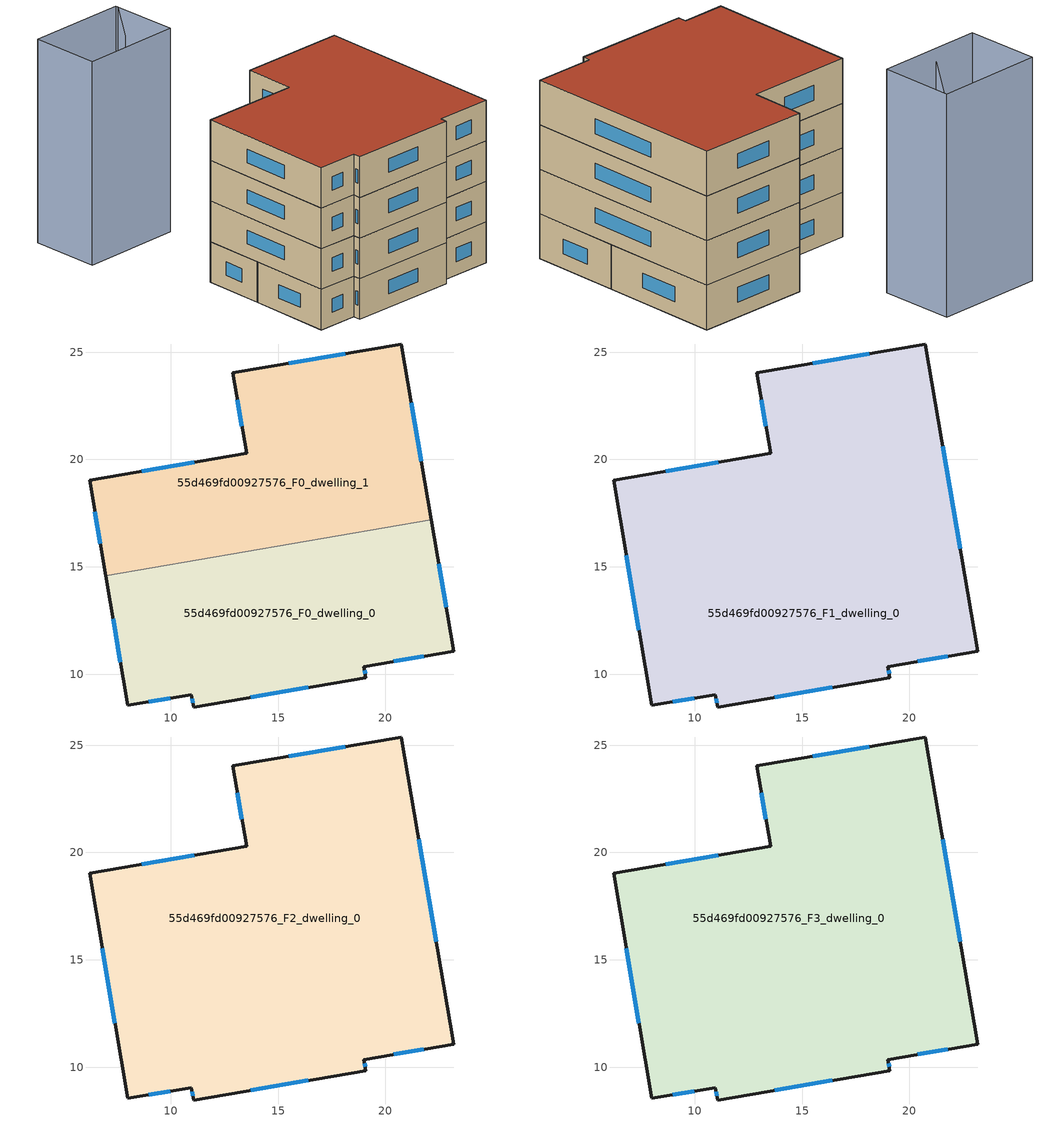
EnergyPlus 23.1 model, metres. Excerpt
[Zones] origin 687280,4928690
55d469fd00927576_F0_dwelling_0
 floor ground (EU_floor_Construction): 23.19,11.07 22.14,17.2 6.97,14.59 7.99,8.55 10.96,9.05 11.06,8.47 19.09,9.84 19,10.35 z0
 wall outside (EU_wall_Construction): 22.14,17.2 23.19,11.07 19,10.35 19.09,9.84 11.06,8.47 10.96,9.05 7.99,8.55 6.97,14.59 z0:3
 wall to 55d469fd00927576_F0_dwelling_1 (EU_wall_Construction): 6.97,14.59 22.14,17.19 z0:3
 window (EU_Window_Construction): 16.41,9.38 13.74,8.93 / 11.03,8.66 10.99,8.86 / 9.97,8.88 8.98,8.72 / 7.65,10.56 7.31,12.58 / 22.49,15.15 22.84,13.11 / 21.79,10.83 20.4,10.59 / 19.03,10.18 19.06,10.01 z1:2
55d469fd00927576_F0_dwelling_1
 floor ground (EU_floor_Construction): 22.14,17.2 20.73,25.38 12.89,24.03 13.53,20.3 6.22,19.04 6.97,14.59 z0
 wall outside (EU_wall_Construction): 6.97,14.59 6.22,19.04 13.53,20.3 12.89,24.03 20.73,25.38 22.14,17.2 z0:3
 window (EU_Window_Construction): 6.72,16.07 6.47,17.56 / 8.66,19.46 11.09,19.88 / 13.32,21.54 13.1,22.79 / 15.5,24.48 18.12,24.93 / 21.2,22.65 21.67,19.92 z1:2
55d469fd00927576_F1_dwelling_0
 floor to 55d469fd00927576_F0_dwelling_0 (EU_floor_Construction): 23.19,11.07 22.14,17.19 6.97,14.59 7.99,8.55 10.96,9.05 11.06,8.47 19.09,9.84 19,10.35 z3
 floor to 55d469fd00927576_F0_dwelling_1 (EU_floor_Construction): 22.14,17.19 20.73,25.38 12.89,24.03 13.53,20.3 6.22,19.04 6.97,14.59 z3
 wall outside (EU_wall_Construction): 23.19,11.07 19,10.35 19.09,9.84 11.06,8.47 10.96,9.05 7.99,8.55 6.22,19.04 13.53,20.3 12.89,24.03 20.73,25.38 23.19,11.07 z3:6
 window (EU_Window_Construction): 21.79,10.83 20.4,10.59 / 19.03,10.18 19.06,10.01 / 16.41,9.38 13.74,8.93 / 11.03,8.66 10.99,8.86 / 9.97,8.88 8.98,8.72 / 7.4,12.05 6.81,15.54 / 8.66,19.46 11.09,19.88 / 13.32,21.54 13.1,22.79 / 15.5,24.48 18.12,24.93 / 21.55,20.61 22.37,15.84 z4:5
55d469fd00927576_F2_dwelling_0
 floor to 55d469fd00927576_F1_dwelling_0 (EU_floor_Construction): 23.19,11.07 20.73,25.38 12.89,24.03 13.53,20.3 6.22,19.04 7.99,8.55 10.96,9.05 11.06,8.47 19.09,9.84 19,10.35 z6
 wall outside (EU_wall_Construction): 23.19,11.07 19,10.35 19.09,9.84 11.06,8.47 10.96,9.05 7.99,8.55 6.22,19.04 13.53,20.3 12.89,24.03 20.73,25.38 23.19,11.07 z6:9
 window (EU_Window_Construction): 21.79,10.83 20.4,10.59 / 19.03,10.18 19.06,10.01 / 16.41,9.38 13.74,8.93 / 11.03,8.66 10.99,8.86 / 9.97,8.88 8.98,8.72 / 7.4,12.05 6.81,15.54 / 8.66,19.46 11.09,19.88 / 13.32,21.54 13.1,22.79 / 15.5,24.48 18.12,24.93 / 21.55,20.61 22.37,15.84 z7:8
55d469fd00927576_F3_dwelling_0
 floor to 55d469fd00927576_F2_dwelling_0 (EU_floor_Construction): 23.19,11.07 20.73,25.38 12.89,24.03 13.53,20.3 6.22,19.04 7.99,8.55 10.96,9.05 11.06,8.47 19.09,9.84 19,10.35 z9
 wall outside (EU_wall_Construction): 23.19,11.07 19,10.35 19.09,9.84 11.06,8.47 10.96,9.05 7.99,8.55 6.22,19.04 13.53,20.3 12.89,24.03 20.73,25.38 23.19,11.07 z9:12
 window (EU_Window_Construction): 21.79,10.83 20.4,10.59 / 19.03,10.18 19.06,10.01 / 16.41,9.38 13.74,8.93 / 11.03,8.66 10.99,8.86 / 9.97,8.88 8.98,8.72 / 7.4,12.05 6.81,15.54 / 8.66,19.46 11.09,19.88 / 13.32,21.54 13.1,22.79 / 15.5,24.48 18.12,24.93 / 21.55,20.61 22.37,15.84 z10:11
 roof outside (EU_roof_Construction): 20.73,25.38 23.19,11.07 19,10.35 19.09,9.84 11.06,8.47 10.96,9.05 7.99,8.55 6.22,19.04 13.53,20.3 12.89,24.03 z12
shading: 7.69,32.01 5.49,27.99 / 8.61,27.19 1.28,25.79 / 1.28,25.79 0.32,30.82 / 0.32,30.82 7.65,32.22 / 7.65,32.22 8.61,27.19 z0:15
[Building]
EU S2 Campaign: North Axis=0; Terrain=City; Solar Distribution=FullExterior
[Site:Location]
Bologna: Latitude=44.5; Longitude=11.25; Time Zone=1; Elevation=37
[SizingPeriod:WeatherFileDays]
AnnualSizingPeriod: Begin Month=1; Begin Day of Month=1; End Month=12; End Day of Month=31; Day of Week for Start Day=Monday; Use Weather File Daylight Saving Period=No; Use Weather File Rain and Snow Indicators=No
[MATERIAL]
EU_InternalMass_Material: Roughness=MediumRough; Thickness=0.1; Conductivity=1; Density=1800; Specific Heat=900; Thermal Absorptance=0.9; Solar Absorptance=0.7; Visible Absorptance=0.7
[MATERIAL:NOMASS] Roughness=MediumRough; Thermal Absorptance=0.9; Solar Absorptance=0.7; Visible Absorptance=0.7
Name | Thermal Resistance
EU_wall_NoMass | 0.937881
EU_roof_NoMass | 0.548572
EU_floor_NoMass | 0.71348
[WINDOWMATERIAL:SIMPLEGLAZINGSYSTEM]
EU_Window_SimpleGlazing: UFactor=4.25633; Solar Heat Gain Coefficient=0.85; Visible Transmittance=0.85
[CONSTRUCTION]
EU_wall_Construction: EU_wall_NoMass
EU_roof_Construction: EU_roof_NoMass
EU_floor_Construction: EU_floor_NoMass
EU_InternalMass_Construction: EU_InternalMass_Material
EU_Window_Construction: EU_Window_SimpleGlazing
[ZONE] Type=1; Multiplier=1; Ceiling Height=autocalculate; Floor Area=autocalculate; Part of Total Floor Area=Yes
Name | Volume
55d469fd00927576_F0_dwelling_0 | 298.796
55d469fd00927576_F1_dwelling_0; 55d469fd00927576_F2_dwelling_0; 55d469fd00927576_F3_dwelling_0 | 597.576
55d469fd00927576_F0_dwelling_1 | 298.794
[INTERNALMASS] Construction=EU_InternalMass_Construction
Name | Zone or ZoneList | Surface Area
55d469fd00927576_F0_dwelling_0_EU_InternalMass | 55d469fd00927576_F0_dwelling_0 | 99.5987
55d469fd00927576_F0_dwelling_1_EU_InternalMass | 55d469fd00927576_F0_dwelling_1 | 99.5983
55d469fd00927576_F1_dwelling_0_EU_InternalMass | 55d469fd00927576_F1_dwelling_0 | 199.192
55d469fd00927576_F2_dwelling_0_EU_InternalMass | 55d469fd00927576_F2_dwelling_0 | 199.192
55d469fd00927576_F3_dwelling_0_EU_InternalMass | 55d469fd00927576_F3_dwelling_0 | 199.192
[OTHEREQUIPMENT] Fuel Type=Electricity; Design Level Calculation Method=Watts/Area; Power per Zone Floor Area=1; Fraction Latent=0; Fraction Radiant=0; Fraction Lost=0; Carbon Dioxide Generation Rate=0; EndUse Subcategory=EU_Step8_InternalGains
Name | Zone or ZoneList or Space or SpaceList | Schedule
EU_Step8_InternalGain_55d469fd00927576_F0_dwelling_0_f000 | 55d469fd00927576_F0_dwelling_0 | EU_Step8_GainSchedule_55d469fd00927576_F0_dwelling_0_f000
EU_Step8_InternalGain_55d469fd00927576_F0_dwelling_1_f000 | 55d469fd00927576_F0_dwelling_1 | EU_Step8_GainSchedule_55d469fd00927576_F0_dwelling_1_f000
EU_Step8_InternalGain_55d469fd00927576_F1_dwelling_0_f000 | 55d469fd00927576_F1_dwelling_0 | EU_Step8_GainSchedule_55d469fd00927576_F1_dwelling_0_f000
EU_Step8_InternalGain_55d469fd00927576_F2_dwelling_0_f000 | 55d469fd00927576_F2_dwelling_0 | EU_Step8_GainSchedule_55d469fd00927576_F2_dwelling_0_f000
EU_Step8_InternalGain_55d469fd00927576_F3_dwelling_0_f000 | 55d469fd00927576_F3_dwelling_0 | EU_Step8_GainSchedule_55d469fd00927576_F3_dwelling_0_f000
[ZONEVENTILATION:DESIGNFLOWRATE] Schedule=EU_AlwaysOn; Design Flow Rate Calculation Method=AirChanges/Hour; Air Changes per Hour=0.687892; Ventilation Type=Natural; Fan Pressure Rise=0; Fan Total Efficiency=1; Constant Term Coefficient=1; Temperature Term Coefficient=0; Velocity Term Coefficient=0; Velocity Squared Term Coefficient=0; Minimum Indoor Temperature=-100; Maximum Indoor Temperature=100; Delta Temperature=-100; Minimum Outdoor Temperature=-100; Maximum Outdoor Temperature=100; Maximum Wind Speed=40
Name | Zone or ZoneList or Space or SpaceList
EU_ConstantAir_55d469fd00927576_F0_dwelling_0 | 55d469fd00927576_F0_dwelling_0
EU_ConstantAir_55d469fd00927576_F0_dwelling_1 | 55d469fd00927576_F0_dwelling_1
EU_ConstantAir_55d469fd00927576_F1_dwelling_0 | 55d469fd00927576_F1_dwelling_0
EU_ConstantAir_55d469fd00927576_F2_dwelling_0 | 55d469fd00927576_F2_dwelling_0
EU_ConstantAir_55d469fd00927576_F3_dwelling_0 | 55d469fd00927576_F3_dwelling_0
[HVACTEMPLATE:THERMOSTAT] Constant Heating Setpoint=20; Constant Cooling Setpoint=50
EU_HeatOnly_55d469fd00927576_F0_dwelling_0; EU_HeatOnly_55d469fd00927576_F0_dwelling_1; EU_HeatOnly_55d469fd00927576_F1_dwelling_0; EU_HeatOnly_55d469fd00927576_F2_dwelling_0; EU_HeatOnly_55d469fd00927576_F3_dwelling_0
[HVACTEMPLATE:ZONE:IDEALLOADSAIRSYSTEM] System Availability Schedule=EU_AlwaysOn; Maximum Heating Supply Air Temperature=50; Minimum Cooling Supply Air Temperature=13; Maximum Heating Supply Air Humidity Ratio=0.0156; Minimum Cooling Supply Air Humidity Ratio=0.0077; Heating Limit=NoLimit; Cooling Limit=NoLimit; Heating Availability Schedule=EU_AlwaysOn; Cooling Availability Schedule=EU_CoolingOff; Dehumidification Control Type=ConstantSensibleHeatRatio; Cooling Sensible Heat Ratio=0.7; Dehumidification Setpoint=60; Humidification Control Type=None; Humidification Setpoint=30; Outdoor Air Method=None; Outdoor Air Flow Rate per Person=0.00944; Outdoor Air Flow Rate per Zone Floor Area=0; Outdoor Air Flow Rate per Zone=0; Demand Controlled Ventilation Type=None; Outdoor Air Economizer Type=NoEconomizer; Heat Recovery Type=None; Sensible Heat Recovery Effectiveness=0.7; Latent Heat Recovery Effectiveness=0.65
Name | Template Thermostat
55d469fd00927576_F0_dwelling_0 | EU_HeatOnly_55d469fd00927576_F0_dwelling_0
55d469fd00927576_F0_dwelling_1 | EU_HeatOnly_55d469fd00927576_F0_dwelling_1
55d469fd00927576_F1_dwelling_0 | EU_HeatOnly_55d469fd00927576_F1_dwelling_0
55d469fd00927576_F2_dwelling_0 | EU_HeatOnly_55d469fd00927576_F2_dwelling_0
55d469fd00927576_F3_dwelling_0 | EU_HeatOnly_55d469fd00927576_F3_dwelling_0
[SIZING:ZONE] Zone Cooling Design Supply Air Temperature Input Method=SupplyAirTemperature; Zone Cooling Design Supply Air Temperature=13; Zone Heating Design Supply Air Temperature Input Method=SupplyAirTemperature; Zone Heating Design Supply Air Temperature=50; Zone Cooling Design Supply Air Humidity Ratio=0.008; Zone Heating Design Supply Air Humidity Ratio=0.008; Cooling Design Air Flow Method=DesignDay; Cooling Design Air Flow Rate=0; Cooling Minimum Air Flow per Zone Floor Area=0.000762; Cooling Minimum Air Flow=0; Cooling Minimum Air Flow Fraction=0.2; Heating Design Air Flow Method=DesignDay; Heating Design Air Flow Rate=0; Heating Maximum Air Flow per Zone Floor Area=0.002032; Heating Maximum Air Flow=0.141576; Heating Maximum Air Flow Fraction=0.3; Account for Dedicated Outdoor Air System=No; Dedicated Outdoor Air System Control Strategy=NeutralSupplyAir; Dedicated Outdoor Air Low Setpoint Temperature for Design=autosize; Dedicated Outdoor Air High Setpoint Temperature for Design=autosize; Zone Load Sizing Method=Sensible Load Only No Latent Load; Zone Latent Cooling Design Supply Air Humidity Ratio Input Method=HumidityRatioDifference; Zone Cooling Design Supply Air Humidity Ratio Difference=0.005; Zone Latent Heating Design Supply Air Humidity Ratio Input Method=HumidityRatioDifference; Zone Humidification Design Supply Air Humidity Ratio Difference=0.005
55d469fd00927576_F0_dwelling_0; 55d469fd00927576_F0_dwelling_1; 55d469fd00927576_F1_dwelling_0; 55d469fd00927576_F2_dwelling_0; 55d469fd00927576_F3_dwelling_0
[SCHEDULE:CONSTANT]
Name | Hourly Value
EU_AlwaysOn | 1
EU_CoolingOff | 0
[SCHEDULE:FILE] Column Number=1; Rows to Skip at Top=0; Number of Hours of Data=8760; Column Separator=Comma; Interpolate to Timestep=No; Minutes per Item=60; Adjust Schedule for Daylight Savings=Yes
Name | File
EU_Step8_GainSchedule_55d469fd00927576_F0_dwelling_0_f000 | ../../schedules/55d469fd00927576/55d469fd00927576_F0_dwelling_0_f000_gain.csv
EU_Step8_GainSchedule_55d469fd00927576_F0_dwelling_1_f000 | ../../schedules/55d469fd00927576/55d469fd00927576_F0_dwelling_1_f000_gain.csv
EU_Step8_GainSchedule_55d469fd00927576_F1_dwelling_0_f000 | ../../schedules/55d469fd00927576/55d469fd00927576_F1_dwelling_0_f000_gain.csv
EU_Step8_GainSchedule_55d469fd00927576_F2_dwelling_0_f000 | ../../schedules/55d469fd00927576/55d469fd00927576_F2_dwelling_0_f000_gain.csv
EU_Step8_GainSchedule_55d469fd00927576_F3_dwelling_0_f000 | ../../schedules/55d469fd00927576/55d469fd00927576_F3_dwelling_0_f000_gain.csv
